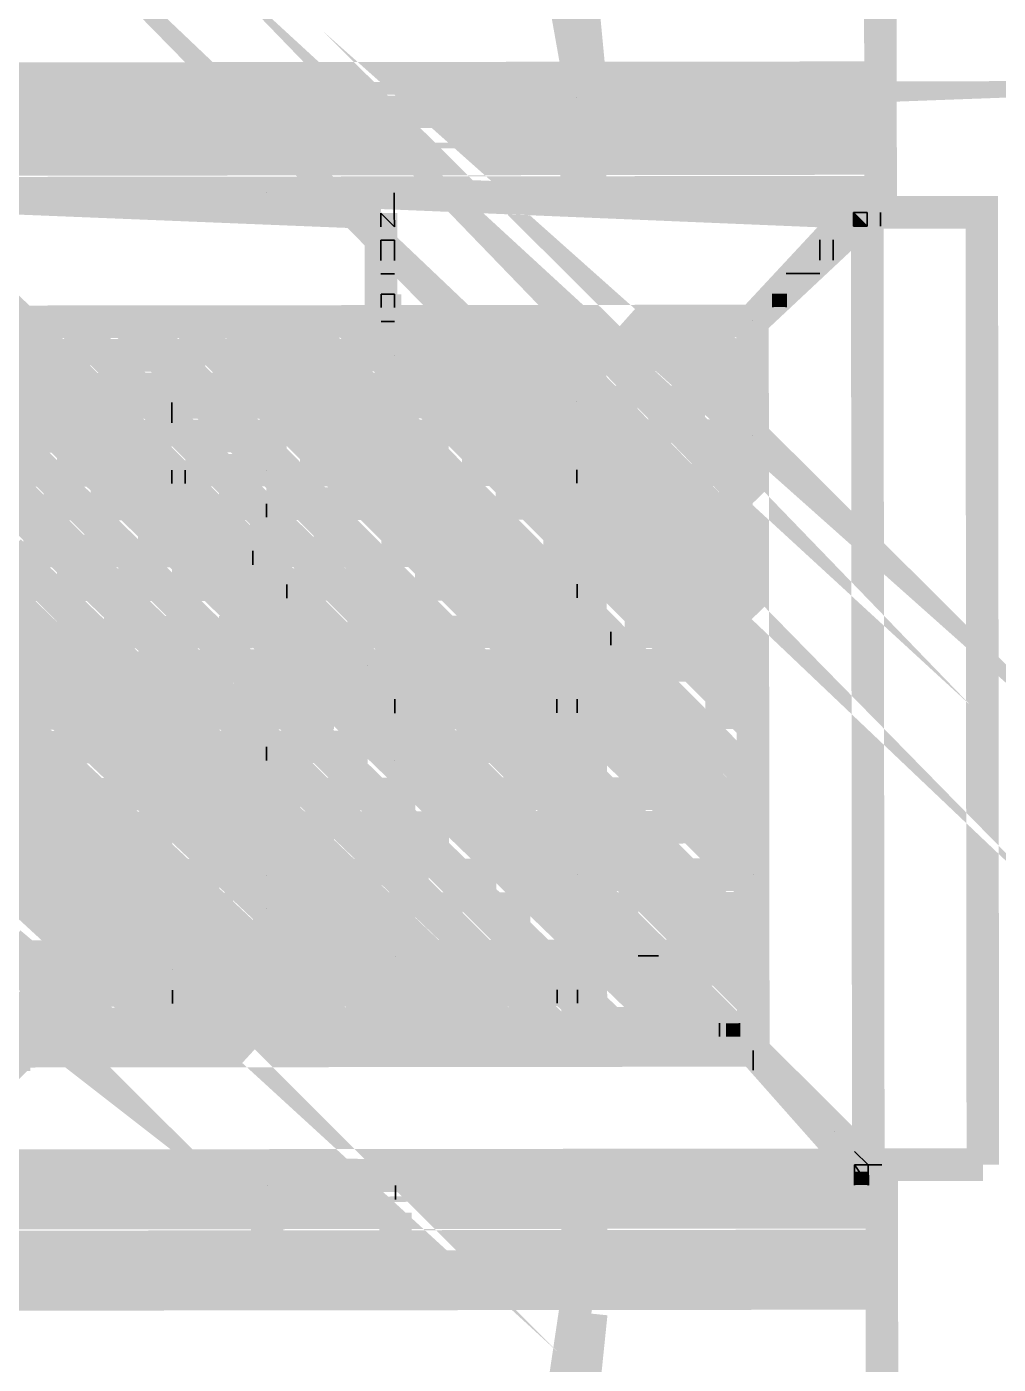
# Model space of a CAD drawing. Header units: feet. Extents: x -99009 to 3252343, y -11094690 to 9035152.
# Drawn here: x 2489959.6 to 2490157.5, y -1976531.2 to -1976258.7 of the extents above; entities that cross this region are included whole.
import ezdxf

# ---------------------------------------------------------------- set-up
doc = ezdxf.new("R2010")
doc.units = ezdxf.units.FT
doc.layers.add('1', color=1, linetype='Continuous')

# ---------------------------------------------------------------- blocks, each defined once
blk = doc.blocks.new('GRINDING MASTER')
at = {"linetype": 'ByBlock', "lineweight": -2, "transparency": 33554684}
for points in [[(1542114.32, -40056.24), (1542114.32, -40053.43), (1542117.12, -40056.24), (1542114.32, -40056.24)], [(1542114.32, -40056.24), (1542114.32, -40053.43), (1542117.12, -40056.24), (1542114.32, -40056.24)], [(1542117.12, -40056.24), (1542117.12, -40053.43), (1542121.26, -40053.43), (1542121.26, -40056.24), (1542117.12, -40056.24)], [(1542018.06, -40063.11), (1542018.06, -40060.38), (1542022.2, -40060.38), (1542022.2, -40063.11), (1542018.06, -40063.11)], [(1542107.45, -40063.11), (1542107.45, -40060.38), (1542111.59, -40060.38), (1542111.59, -40063.11), (1542107.45, -40063.11)], [(1542107.45, -40063.11), (1542107.45, -40060.38), (1542111.59, -40060.38), (1542111.59, -40063.11), (1542107.45, -40063.11)], [(1542018.06, -40072.7), (1542018.06, -40069.97), (1542022.2, -40069.97), (1542022.2, -40072.7), (1542018.06, -40072.7)], [(1542097.86, -40072.7), (1542097.86, -40069.97), (1542100.59, -40069.97), (1542100.59, -40072.7), (1542097.86, -40072.7)], [(1541975.4, -40109.91), (1541975.4, -40105.77), (1541979.53, -40105.77), (1541979.53, -40109.91), (1541975.4, -40109.91)], [(1542088.19, -40221.29), (1542088.19, -40218.56), (1542090.92, -40218.56), (1542090.92, -40221.29), (1542088.19, -40221.29)], [(1541942.33, -40228.15), (1541942.33, -40225.42), (1541946.46, -40225.42), (1541946.46, -40228.15), (1541942.33, -40228.15)], [(1541942.33, -40228.15), (1541942.33, -40225.42), (1541946.46, -40225.42), (1541946.46, -40228.15), (1541942.33, -40228.15)], [(1542114.32, -40248.82), (1542114.32, -40244.69), (1542117.12, -40248.82), (1542114.32, -40248.82)], [(1542117.12, -40248.82), (1542114.32, -40244.69), (1542117.12, -40244.69), (1542117.12, -40248.82)], [(1542114.32, -40251.55), (1542114.32, -40248.82), (1542117.12, -40248.82), (1542117.12, -40251.55), (1542114.32, -40251.55)]]:
    blk.add_hatch(color=256, dxfattribs=at).paths.add_polyline_path(points)
at = {"linetype": 'ByBlock', "lineweight": -2, "transparency": 33554684, "const_width": 6.63}
for points in [[(1542093.72, -40131.9), (1542034.52, -40075.51), (1542093.72, -40136.04)], [(1542119.85, -40053.43), (1542119.85, -39950.24)], [(1542060.65, -40025.98), (1542057.92, -39997.04)], [(1542093.72, -40108.5), (1542057.92, -40075.51), (1542093.72, -40112.64)], [(1542053.79, -39999.77), (1542057.92, -40023.17)], [(1542067.59, -40075.51), (1542093.72, -40098.83), (1542070.32, -40075.51)], [(1542057.92, -40025.98), (1541916.2, -40025.98)], [(1542057.92, -40025.98), (1542057.92, -40049.3)], [(1542060.65, -40049.3), (1542060.65, -40025.98)], [(1542119.85, -40025.98), (1542060.65, -40025.98)], [(1541916.2, -40030.03), (1541975.4, -40030.03), (1542053.79, -40030.03), (1541975.4, -40032.84), (1541916.2, -40032.84)], [(1542057.92, -40032.84), (1541916.2, -40032.84)], [(1542119.85, -40032.84), (1542060.65, -40032.84)], [(1542057.92, -40036.98), (1541916.2, -40036.98)], [(1541994.66, -40036.98), (1541994.66, -40042.44)], [(1542020.79, -40042.44), (1542020.79, -40036.98)], [(1542119.85, -40036.98), (1542060.65, -40036.98)], [(1542057.92, -40042.44), (1541916.2, -40042.44)], [(1542119.85, -40042.44), (1542060.65, -40042.44)], [(1542057.92, -40049.3), (1541916.2, -40049.3)], [(1541919, -40049.3), (1542018.06, -40053.43), (1541919, -40049.3)], [(1542117.12, -40247.42), (1542117.12, -40053.43), (1542018.06, -40049.3), (1542114.32, -40053.43)], [(1542119.85, -40049.3), (1542060.65, -40049.3)], [(1541919, -40053.43), (1541919, -40247.42), (1542114.32, -40251.55)], [(1541921.73, -40053.43), (1541945.13, -40075.51), (1542018.06, -40075.51), (1542018.06, -40053.43), (1542018.06, -40075.51)], [(1542114.32, -40053.43), (1542093.72, -40075.51), (1542018.06, -40075.51)], [(1542117.12, -40053.43), (1542140.45, -40053.43), (1542140.45, -40247.42)], [(1542114.32, -40244.69), (1542093.72, -40224.1), (1542093.72, -40075.51), (1542114.32, -40056.24)], [(1541991.86, -40224.1), (1541942.33, -40178.62), (1541987.8, -40224.1)], [(1541942.33, -40075.51), (1542093.72, -40224.1)], [(1542093.72, -40224.1), (1541945.13, -40075.51), (1542093.72, -40224.1)], [(1542093.72, -40211.7), (1541954.73, -40075.51), (1542093.72, -40214.43)], [(1541965.73, -40075.51), (1542093.72, -40204.83)], [(1542093.72, -40202.02), (1541968.53, -40075.51)], [(1542093.72, -40188.3), (1541978.13, -40075.51), (1542093.72, -40191.03)], [(1542093.72, -40181.43), (1541987.8, -40075.51)], [(1542093.72, -40178.62), (1541991.86, -40075.51)], [(1541998.8, -40075.51), (1542093.72, -40169.03), (1542001.53, -40075.51)], [(1542011.12, -40075.51), (1542093.72, -40158.03)], [(1542093.72, -40155.3), (1542015.26, -40075.51)], [(1542020.79, -40075.51), (1542093.72, -40145.63)], [(1542093.72, -40141.5), (1542024.93, -40075.51)], [(1542044.19, -40075.51), (1542093.72, -40125.04)], [(1542093.72, -40122.23), (1542048.33, -40075.51)], [(1542057.92, -40075.51), (1542057.92, -40086.51)], [(1542077.19, -40075.51), (1542093.72, -40089.24)], [(1542093.72, -40086.51), (1542081.32, -40075.51)], [(1542090.92, -40224.1), (1541942.33, -40079.56)], [(1541958.86, -40082.37), (1541952, -40082.37)], [(1541971.26, -40082.37), (1541961.59, -40082.37)], [(1541982.26, -40082.37), (1541975.4, -40082.37)], [(1542004.26, -40082.37), (1541994.66, -40082.37), (1541984.99, -40082.37)], [(1541994.66, -40082.37), (1541994.66, -40089.24)], [(1542018.06, -40082.37), (1542008.39, -40082.37)], [(1542027.66, -40082.37), (1542020.79, -40082.37)], [(1542037.33, -40082.37), (1542031.79, -40082.37)], [(1542051.06, -40082.37), (1542041.39, -40082.37)], [(1542060.65, -40102.96), (1542060.65, -40091.97), (1542060.65, -40082.37)], [(1542074.46, -40082.37), (1542064.79, -40082.37)], [(1542084.05, -40082.37), (1542077.19, -40082.37)], [(1542093.72, -40082.37), (1542086.86, -40082.37)], [(1541942.33, -40089.24), (1542081.32, -40224.1), (1541942.33, -40086.51)], [(1541952, -40089.24), (1541945.13, -40089.24)], [(1541965.73, -40089.24), (1541958.86, -40089.24)], [(1541975.4, -40089.24), (1541968.53, -40089.24)], [(1541987.8, -40089.24), (1541982.26, -40089.24)], [(1542001.53, -40089.24), (1541991.86, -40089.24)], [(1542011.12, -40089.24), (1542004.26, -40089.24)], [(1542034.52, -40089.24), (1542024.93, -40089.24), (1542015.26, -40089.24)], [(1542037.33, -40089.24), (1542048.33, -40089.24), (1542053.79, -40089.24)], [(1542057.92, -40089.24), (1542057.92, -40098.83), (1542057.92, -40108.5)], [(1541949.27, -40091.97), (1541954.73, -40091.97)], [(1541958.86, -40091.97), (1541971.26, -40091.97)], [(1541975.4, -40091.97), (1541984.99, -40091.97), (1541994.66, -40091.97)], [(1541998.8, -40091.97), (1542004.26, -40091.97)], [(1542008.39, -40091.97), (1542018.06, -40091.97)], [(1542020.79, -40091.97), (1542027.66, -40091.97)], [(1542031.79, -40091.97), (1542041.39, -40091.97), (1542051.06, -40091.97)], [(1542070.32, -40091.97), (1542064.79, -40091.97)], [(1542084.05, -40091.97), (1542074.46, -40091.97)], [(1542093.72, -40091.97), (1542086.86, -40091.97)], [(1542070.32, -40224.1), (1541942.33, -40098.83), (1542067.59, -40224.1)], [(1541952, -40098.83), (1541942.33, -40098.83)], [(1541965.73, -40098.83), (1541954.73, -40098.83)], [(1541975.4, -40098.83), (1541968.53, -40098.83)], [(1541998.8, -40098.83), (1541987.8, -40098.83), (1541978.13, -40098.83)], [(1542011.12, -40098.83), (1542001.53, -40098.83)], [(1542020.79, -40098.83), (1542015.26, -40098.83)], [(1542020.79, -40105.77), (1542020.79, -40098.83)], [(1542031.79, -40098.83), (1542024.93, -40098.83)], [(1542044.19, -40098.83), (1542034.52, -40098.83)], [(1542057.92, -40098.83), (1542048.33, -40098.83)], [(1542067.59, -40098.83), (1542060.65, -40098.83)], [(1542077.19, -40098.83), (1542070.32, -40098.83)], [(1542090.92, -40098.83), (1542081.32, -40098.83)], [(1541949.27, -40105.77), (1541942.33, -40105.77)], [(1541958.86, -40105.77), (1541952, -40105.77)], [(1541971.26, -40105.77), (1541961.59, -40105.77)], [(1541998.8, -40105.77), (1541987.8, -40105.77), (1541978.13, -40105.77)], [(1542008.39, -40105.77), (1542001.53, -40105.77)], [(1542020.79, -40105.77), (1542011.12, -40105.77)], [(1542031.79, -40105.77), (1542024.93, -40105.77)], [(1542053.79, -40105.77), (1542044.19, -40105.77), (1542034.52, -40105.77)], [(1542060.65, -40112.64), (1542060.65, -40105.77)], [(1542077.19, -40105.77), (1542067.59, -40105.77)], [(1542086.86, -40105.77), (1542081.32, -40105.77)], [(1541942.33, -40112.64), (1542057.92, -40224.1), (1541942.33, -40108.5)], [(1541954.73, -40112.64), (1541949.27, -40112.64)], [(1541965.73, -40112.64), (1541958.86, -40112.64)], [(1541982.26, -40112.64), (1541968.53, -40112.64)], [(1541991.86, -40112.64), (1541984.99, -40112.64)], [(1542015.26, -40112.64), (1542004.26, -40112.64), (1541994.66, -40112.64)], [(1542024.93, -40112.64), (1542018.06, -40112.64)], [(1542037.33, -40112.64), (1542027.66, -40112.64)], [(1542048.33, -40112.64), (1542041.39, -40112.64)], [(1542057.92, -40112.64), (1542051.06, -40112.64)], [(1542057.92, -40112.64), (1542057.92, -40119.5)], [(1542070.32, -40112.64), (1542060.65, -40112.64)], [(1542084.05, -40112.64), (1542074.46, -40112.64)], [(1542093.72, -40112.64), (1542086.86, -40112.64)], [(1541994.66, -40115.37), (1541994.66, -40122.23)], [(1542060.65, -40125.04), (1542060.65, -40115.37)], [(1542044.19, -40224.1), (1541942.33, -40122.23), (1542048.33, -40224.1)], [(1541965.73, -40122.23), (1541954.73, -40122.23), (1541945.13, -40122.23)], [(1541987.8, -40122.23), (1541978.13, -40122.23), (1541968.53, -40122.23)], [(1542001.53, -40122.23), (1541991.86, -40122.23)], [(1542015.26, -40122.23), (1542004.26, -40122.23)], [(1542024.93, -40122.23), (1542018.06, -40122.23)], [(1542034.52, -40122.23), (1542027.66, -40122.23)], [(1542048.33, -40122.23), (1542037.33, -40122.23)], [(1542057.92, -40122.23), (1542051.06, -40122.23)], [(1542057.92, -40122.23), (1542057.92, -40131.9)], [(1542070.32, -40122.23), (1542060.65, -40122.23)], [(1542081.32, -40122.23), (1542074.46, -40122.23)], [(1542093.72, -40122.23), (1542084.05, -40122.23)], [(1541949.27, -40129.09), (1541942.33, -40129.09)], [(1541958.86, -40129.09), (1541952, -40129.09)], [(1541971.26, -40129.09), (1541961.59, -40129.09)], [(1541982.26, -40129.09), (1541975.4, -40129.09)], [(1541994.66, -40129.09), (1541984.99, -40129.09)], [(1542008.39, -40129.09), (1541998.8, -40129.09)], [(1542020.79, -40129.09), (1542011.12, -40129.09)], [(1542031.79, -40129.09), (1542024.93, -40129.09)], [(1542041.39, -40129.09), (1542034.52, -40129.09)], [(1542053.79, -40129.09), (1542044.19, -40129.09)], [(1542060.65, -40136.04), (1542060.65, -40129.09)], [(1542077.19, -40129.09), (1542067.59, -40129.09)], [(1542086.86, -40129.09), (1542081.32, -40129.09)], [(1542037.33, -40224.1), (1541942.33, -40131.9)], [(1541994.66, -40131.9), (1541994.66, -40138.77)], [(1542020.79, -40138.77), (1542020.79, -40131.9)], [(1541942.33, -40136.04), (1542034.52, -40224.1)], [(1542057.92, -40136.04), (1542057.92, -40141.5)], [(1541949.27, -40138.77), (1541942.33, -40138.77)], [(1541958.86, -40138.77), (1541952, -40138.77)], [(1541968.53, -40138.77), (1541961.59, -40138.77)], [(1541982.26, -40138.77), (1541971.26, -40138.77)], [(1541991.86, -40138.77), (1541984.99, -40138.77)], [(1542008.39, -40138.77), (1541994.66, -40138.77)], [(1542018.06, -40138.77), (1542011.12, -40138.77)], [(1542027.66, -40138.77), (1542020.79, -40138.77)], [(1542041.39, -40138.77), (1542031.79, -40138.77)], [(1542057.92, -40138.77), (1542044.19, -40138.77)], [(1542060.65, -40158.03), (1542060.65, -40148.36), (1542060.65, -40138.77)], [(1542074.46, -40138.77), (1542067.59, -40138.77)], [(1542086.86, -40138.77), (1542077.19, -40138.77)], [(1541942.33, -40145.63), (1542024.93, -40224.1), (1541942.33, -40141.5)], [(1541965.73, -40145.63), (1541954.73, -40145.63), (1541945.13, -40145.63)], [(1541975.4, -40145.63), (1541968.53, -40145.63)], [(1541998.8, -40145.63), (1541987.8, -40145.63), (1541978.13, -40145.63)], [(1542011.12, -40145.63), (1542001.53, -40145.63)], [(1542024.93, -40145.63), (1542015.26, -40145.63)], [(1542034.52, -40145.63), (1542027.66, -40145.63)], [(1542048.33, -40145.63), (1542037.33, -40145.63)], [(1542057.92, -40145.63), (1542051.06, -40145.63)], [(1542057.92, -40145.63), (1542057.92, -40155.3), (1542057.92, -40164.9)], [(1542081.32, -40145.63), (1542070.32, -40145.63), (1542060.65, -40145.63)], [(1542093.72, -40145.63), (1542084.05, -40145.63)], [(1541954.73, -40148.36), (1541949.27, -40148.36)], [(1541975.4, -40148.36), (1541968.53, -40148.36), (1541958.86, -40148.36)], [(1541987.8, -40148.36), (1541982.26, -40148.36)], [(1542001.53, -40148.36), (1541991.86, -40148.36)], [(1542011.12, -40148.36), (1542004.26, -40148.36)], [(1542024.93, -40148.36), (1542018.06, -40148.36)], [(1542037.33, -40148.36), (1542027.66, -40148.36)], [(1542051.06, -40148.36), (1542041.39, -40148.36)], [(1541942.33, -40152.49), (1541949.27, -40152.49)], [(1541952, -40152.49), (1541961.59, -40152.49), (1541971.26, -40152.49)], [(1541975.4, -40152.49), (1541984.99, -40152.49)], [(1541987.8, -40152.49), (1541994.66, -40152.49)], [(1541998.8, -40152.49), (1542004.26, -40152.49)], [(1542008.39, -40152.49), (1542018.06, -40152.49)], [(1542024.93, -40152.49), (1542031.79, -40152.49)], [(1542034.52, -40152.49), (1542044.19, -40152.49)], [(1542048.33, -40152.49), (1542053.79, -40152.49)], [(1542015.26, -40224.1), (1541942.33, -40155.3)], [(1541952, -40155.3), (1541945.13, -40155.3)], [(1541961.59, -40155.3), (1541954.73, -40155.3)], [(1541975.4, -40155.3), (1541965.73, -40155.3)], [(1541998.8, -40155.3), (1541987.8, -40155.3), (1541978.13, -40155.3)], [(1542008.39, -40155.3), (1542001.53, -40155.3)], [(1542034.52, -40155.3), (1542024.93, -40155.3), (1542011.12, -40155.3)], [(1542044.19, -40155.3), (1542037.33, -40155.3)], [(1542057.92, -40155.3), (1542048.33, -40155.3)], [(1542067.59, -40155.3), (1542060.65, -40155.3)], [(1542081.32, -40155.3), (1542070.32, -40155.3)], [(1542090.92, -40155.3), (1542084.05, -40155.3)], [(1541942.33, -40158.03), (1542011.12, -40224.1)], [(1541958.86, -40162.17), (1541949.27, -40162.17), (1541942.33, -40162.17)], [(1541968.53, -40162.17), (1541961.59, -40162.17)], [(1541982.26, -40162.17), (1541971.26, -40162.17)], [(1541991.86, -40162.17), (1541984.99, -40162.17)], [(1542015.26, -40162.17), (1542004.26, -40162.17), (1541994.66, -40162.17)], [(1542024.93, -40162.17), (1542018.06, -40162.17)], [(1542041.39, -40162.17), (1542031.79, -40162.17)], [(1542051.06, -40162.17), (1542044.19, -40162.17)], [(1542060.65, -40169.03), (1542060.65, -40162.17)], [(1542074.46, -40162.17), (1542064.79, -40162.17)], [(1542086.86, -40162.17), (1542077.19, -40162.17)], [(1542001.53, -40224.1), (1541942.33, -40164.9)], [(1541994.66, -40164.9), (1541994.66, -40171.76)], [(1541942.33, -40169.03), (1541998.8, -40224.1)], [(1542057.92, -40169.03), (1542057.92, -40174.57)], [(1541954.73, -40171.76), (1541949.27, -40171.76)], [(1541968.53, -40171.76), (1541958.86, -40171.76)], [(1541978.13, -40171.76), (1541971.26, -40171.76)], [(1542001.53, -40171.76), (1541991.86, -40171.76), (1541982.26, -40171.76)], [(1542015.26, -40171.76), (1542004.26, -40171.76)], [(1542024.93, -40171.76), (1542018.06, -40171.76)], [(1542034.52, -40171.76), (1542027.66, -40171.76)], [(1542051.06, -40171.76), (1542041.39, -40171.76)], [(1542060.65, -40181.43), (1542060.65, -40171.76)], [(1542074.46, -40171.76), (1542064.79, -40171.76)], [(1542084.05, -40171.76), (1542077.19, -40171.76)], [(1542093.72, -40171.76), (1542086.86, -40171.76)], [(1541952, -40178.62), (1541942.33, -40178.62)], [(1541961.59, -40178.62), (1541954.73, -40178.62)], [(1541975.4, -40178.62), (1541965.73, -40178.62)], [(1541984.99, -40178.62), (1541978.13, -40178.62)], [(1541994.66, -40178.62), (1541987.8, -40178.62)], [(1541994.66, -40178.62), (1541994.66, -40185.57)], [(1542008.39, -40178.62), (1541998.8, -40178.62)], [(1542020.79, -40178.62), (1542011.12, -40178.62)], [(1542020.79, -40188.3), (1542020.79, -40178.62)], [(1542031.79, -40178.62), (1542024.93, -40178.62)], [(1542041.39, -40178.62), (1542034.52, -40178.62)], [(1542057.92, -40178.62), (1542048.33, -40178.62)], [(1542057.92, -40178.62), (1542057.92, -40188.3)], [(1542067.59, -40178.62), (1542060.65, -40178.62)], [(1542090.92, -40178.62), (1542081.32, -40178.62), (1542070.32, -40178.62)], [(1542060.65, -40191.03), (1542060.65, -40185.57)], [(1541982.26, -40224.1), (1541942.33, -40188.3)], [(1541952, -40188.3), (1541942.33, -40188.3)], [(1541961.59, -40188.3), (1541954.73, -40188.3)], [(1541971.26, -40188.3), (1541965.73, -40188.3)], [(1541984.99, -40188.3), (1541975.4, -40188.3)], [(1541994.66, -40188.3), (1541987.8, -40188.3)], [(1542008.39, -40188.3), (1541998.8, -40188.3)], [(1542018.06, -40188.3), (1542011.12, -40188.3)], [(1542027.66, -40188.3), (1542020.79, -40188.3)], [(1542041.39, -40188.3), (1542031.79, -40188.3)], [(1542057.92, -40188.3), (1542044.19, -40188.3)], [(1542077.19, -40188.3), (1542067.59, -40188.3), (1542060.65, -40188.3)], [(1542090.92, -40188.3), (1542081.32, -40188.3)], [(1541942.33, -40214.43), (1541954.73, -40224.1), (1541942.33, -40211.7)], [(1541942.33, -40191.03), (1541978.13, -40224.1)], [(1541954.73, -40195.16), (1541949.27, -40195.16)], [(1541968.53, -40195.16), (1541958.86, -40195.16)], [(1541978.13, -40195.16), (1541971.26, -40195.16)], [(1541987.8, -40195.16), (1541982.26, -40195.16)], [(1542001.53, -40195.16), (1541991.86, -40195.16)], [(1542024.93, -40195.16), (1542015.26, -40195.16), (1542004.26, -40195.16)], [(1542034.52, -40195.16), (1542027.66, -40195.16)], [(1542048.33, -40195.16), (1542037.33, -40195.16)], [(1542057.92, -40195.16), (1542051.06, -40195.16)], [(1542057.92, -40195.16), (1542057.92, -40202.02)], [(1542070.32, -40195.16), (1542064.79, -40195.16)], [(1542084.05, -40195.16), (1542074.46, -40195.16)], [(1542093.72, -40195.16), (1542086.86, -40195.16)], [(1541994.66, -40197.89), (1541994.66, -40204.83)], [(1542060.65, -40204.83), (1542060.65, -40197.89)], [(1541968.53, -40224.1), (1541942.33, -40202.02)], [(1541942.33, -40204.83), (1541965.73, -40224.1)], [(1541954.73, -40204.83), (1541945.13, -40204.83)], [(1541965.73, -40204.83), (1541958.86, -40204.83)], [(1541978.13, -40204.83), (1541968.53, -40204.83)], [(1541987.8, -40204.83), (1541982.26, -40204.83)], [(1542011.12, -40204.83), (1542001.53, -40204.83), (1541991.86, -40204.83)], [(1542034.52, -40204.83), (1542024.93, -40204.83), (1542015.26, -40204.83)], [(1542044.19, -40204.83), (1542037.33, -40204.83)], [(1542057.92, -40204.83), (1542048.33, -40204.83)], [(1542057.92, -40204.83), (1542057.92, -40211.7)], [(1542067.59, -40204.83), (1542060.65, -40204.83)], [(1542084.05, -40204.83), (1542074.46, -40204.83)], [(1542093.72, -40204.83), (1542086.86, -40204.83)], [(1541949.27, -40207.56), (1541942.33, -40207.56)], [(1541958.86, -40207.56), (1541952, -40207.56)], [(1541971.26, -40207.56), (1541961.59, -40207.56)], [(1541982.26, -40207.56), (1541975.4, -40207.56)], [(1541991.86, -40207.56), (1541984.99, -40207.56)], [(1542004.26, -40207.56), (1541994.66, -40207.56)], [(1542027.66, -40207.56), (1542018.06, -40207.56), (1542008.39, -40207.56)], [(1542037.33, -40207.56), (1542031.79, -40207.56)], [(1542051.06, -40207.56), (1542041.39, -40207.56)], [(1542060.65, -40218.56), (1542060.65, -40207.56)], [(1542077.19, -40207.56), (1542064.79, -40207.56)], [(1542093.72, -40207.56), (1542081.32, -40207.56)], [(1541945.13, -40211.7), (1541954.73, -40211.7), (1541965.73, -40211.7)], [(1541968.53, -40211.7), (1541975.4, -40211.7)], [(1541978.13, -40211.7), (1541987.8, -40211.7), (1541998.8, -40211.7)], [(1541994.66, -40211.7), (1541994.66, -40218.56)], [(1542001.53, -40211.7), (1542011.12, -40211.7), (1542020.79, -40211.7)], [(1542020.79, -40218.56), (1542020.79, -40211.7)], [(1542024.93, -40211.7), (1542031.79, -40211.7)], [(1542034.52, -40211.7), (1542044.19, -40211.7)], [(1542048.33, -40211.7), (1542053.79, -40211.7)], [(1542057.92, -40214.43), (1542057.92, -40224.1)], [(1541949.27, -40218.56), (1541942.33, -40218.56)], [(1541958.86, -40218.56), (1541952, -40218.56)], [(1541971.26, -40218.56), (1541961.59, -40218.56)], [(1541982.26, -40218.56), (1541975.4, -40218.56)], [(1541991.86, -40218.56), (1541984.99, -40218.56)], [(1542004.26, -40218.56), (1541994.66, -40218.56)], [(1542018.06, -40218.56), (1542008.39, -40218.56)], [(1542027.66, -40218.56), (1542020.79, -40218.56)], [(1542037.33, -40218.56), (1542031.79, -40218.56)], [(1542051.06, -40218.56), (1542041.39, -40218.56)], [(1542074.46, -40218.56), (1542064.79, -40218.56)], [(1542084.05, -40218.56), (1542077.19, -40218.56)], [(1541921.73, -40247.42), (1541945.13, -40224.1), (1542093.72, -40224.1), (1542114.32, -40247.42)], [(1542114.32, -40247.42), (1541919, -40247.42)], [(1542117.12, -40247.42), (1542140.45, -40247.42)], [(1542119.85, -40350.61), (1542119.85, -40247.42)], [(1542057.92, -40251.55), (1541916.2, -40251.55)], [(1542057.92, -40251.55), (1542057.92, -40273.63)], [(1542060.65, -40273.63), (1542060.65, -40251.55)], [(1542119.85, -40251.55), (1542060.65, -40251.55)], [(1542057.92, -40257.09), (1541916.2, -40257.09)], [(1541994.66, -40257.09), (1541994.66, -40263.96)], [(1542020.79, -40263.96), (1542020.79, -40257.09)], [(1542119.85, -40257.09), (1542060.65, -40257.09)], [(1542057.92, -40263.96), (1541916.2, -40263.96)], [(1542119.85, -40263.96), (1542060.65, -40263.96)], [(1541916.2, -40268.09), (1541975.4, -40268.09), (1542053.79, -40268.09), (1542057.92, -40273.63), (1541975.4, -40273.63), (1541916.2, -40273.63)], [(1542057.92, -40268.09), (1541916.2, -40268.09)], [(1542119.85, -40268.09), (1542060.65, -40268.09)], [(1542057.92, -40273.63), (1541916.2, -40273.63)], [(1542057.92, -40273.63), (1542053.79, -40301.08)], [(1542119.85, -40273.63), (1542060.65, -40273.63)], [(1542057.92, -40303.89), (1542060.65, -40277.68)]]:
    blk.add_lwpolyline(points, dxfattribs=at)
at = {"linetype": 'ByBlock', "lineweight": -2, "transparency": 33554684}
for points in [[(1542057.92, -40030.03), (1542057.92, -40030.03)], [(1542057.92, -40030.03), (1542057.92, -40030.03)], [(1542057.92, -40030.03), (1542057.92, -40030.03)], [(1542057.92, -40030.03), (1542057.92, -40030.03)], [(1541994.66, -40049.3), (1541994.66, -40049.3)], [(1541994.66, -40049.3), (1541994.66, -40049.3)], [(1541994.66, -40049.3), (1541994.66, -40049.3)], [(1541994.66, -40049.3), (1541994.66, -40049.3)], [(1542020.79, -40049.3), (1542020.79, -40053.43)], [(1542020.79, -40053.43), (1542020.79, -40049.3)], [(1542020.79, -40053.43), (1542020.79, -40049.3)], [(1542020.79, -40049.3), (1542020.79, -40053.43)], [(1542020.79, -40056.24), (1542018.06, -40053.43)], [(1542018.06, -40053.43), (1542020.79, -40056.24)], [(1542018.06, -40053.43), (1542018.06, -40056.24)], [(1542018.06, -40056.24), (1542018.06, -40053.43)], [(1542020.79, -40056.24), (1542018.06, -40053.43)], [(1542018.06, -40053.43), (1542020.79, -40056.24)], [(1542020.79, -40053.43), (1542020.79, -40056.24)], [(1542020.79, -40056.24), (1542020.79, -40053.43)], [(1542117.12, -40056.24), (1542114.32, -40053.43)], [(1542114.32, -40053.43), (1542117.12, -40056.24)], [(1542114.32, -40053.43), (1542117.12, -40056.24)], [(1542117.12, -40056.24), (1542114.32, -40053.43)], [(1542117.12, -40053.43), (1542114.32, -40053.43)], [(1542114.32, -40053.43), (1542117.12, -40053.43)], [(1542114.32, -40053.43), (1542117.12, -40056.24)], [(1542117.12, -40056.24), (1542114.32, -40053.43)], [(1542114.32, -40056.24), (1542114.32, -40053.43)], [(1542114.32, -40053.43), (1542114.32, -40056.24)], [(1542117.12, -40053.43), (1542117.12, -40056.24)], [(1542117.12, -40056.24), (1542117.12, -40053.43)], [(1542117.12, -40053.43), (1542117.12, -40056.24)], [(1542117.12, -40056.24), (1542117.12, -40053.43)], [(1542117.12, -40056.24), (1542117.12, -40053.43)], [(1542117.12, -40053.43), (1542117.12, -40056.24)], [(1542117.12, -40053.43), (1542117.12, -40056.24)], [(1542117.12, -40056.24), (1542117.12, -40053.43)], [(1542117.12, -40056.24), (1542117.12, -40053.43)], [(1542117.12, -40053.43), (1542117.12, -40056.24)], [(1542117.12, -40053.43), (1542117.12, -40056.24)], [(1542117.12, -40056.24), (1542117.12, -40053.43)], [(1542117.12, -40056.24), (1542117.12, -40053.43)], [(1542117.12, -40053.43), (1542117.12, -40056.24)], [(1542117.12, -40056.24), (1542117.12, -40053.43)], [(1542117.12, -40053.43), (1542117.12, -40056.24)], [(1542117.12, -40056.24), (1542117.12, -40053.43)], [(1542117.12, -40053.43), (1542117.12, -40056.24)], [(1542119.85, -40053.43), (1542119.85, -40056.24)], [(1542119.85, -40056.24), (1542119.85, -40053.43)], [(1542114.32, -40056.24), (1542117.12, -40056.24)], [(1542117.12, -40056.24), (1542114.32, -40056.24)], [(1542117.12, -40056.24), (1542114.32, -40056.24)], [(1542114.32, -40056.24), (1542117.12, -40056.24)], [(1542117.12, -40056.24), (1542114.32, -40056.24)], [(1542114.32, -40056.24), (1542117.12, -40056.24)], [(1542117.12, -40056.24), (1542117.12, -40056.24)], [(1542117.12, -40056.24), (1542117.12, -40056.24)], [(1542117.12, -40056.24), (1542117.12, -40056.24)], [(1542117.12, -40056.24), (1542117.12, -40056.24)], [(1542018.06, -40058.97), (1542020.79, -40058.97)], [(1542020.79, -40058.97), (1542018.06, -40058.97)], [(1542020.79, -40058.97), (1542018.06, -40058.97)], [(1542018.06, -40058.97), (1542020.79, -40058.97)], [(1542018.06, -40058.97), (1542018.06, -40063.11)], [(1542018.06, -40063.11), (1542018.06, -40058.97)], [(1542020.79, -40058.97), (1542020.79, -40063.11)], [(1542020.79, -40063.11), (1542020.79, -40058.97)], [(1542107.45, -40058.97), (1542107.45, -40063.11)], [(1542107.45, -40063.11), (1542107.45, -40058.97)], [(1542107.45, -40058.97), (1542107.45, -40063.11)], [(1542107.45, -40063.11), (1542107.45, -40058.97)], [(1542110.18, -40058.97), (1542110.18, -40058.97)], [(1542110.18, -40058.97), (1542110.18, -40058.97)], [(1542110.18, -40058.97), (1542110.18, -40058.97)], [(1542110.18, -40058.97), (1542110.18, -40058.97)], [(1542110.18, -40058.97), (1542110.18, -40063.11)], [(1542110.18, -40063.11), (1542110.18, -40058.97)], [(1542110.18, -40058.97), (1542110.18, -40063.11)], [(1542110.18, -40063.11), (1542110.18, -40058.97)], [(1542018.06, -40065.84), (1542020.79, -40065.84)], [(1542020.79, -40065.84), (1542018.06, -40065.84)], [(1542020.79, -40065.84), (1542018.06, -40065.84)], [(1542018.06, -40065.84), (1542020.79, -40065.84)], [(1542100.59, -40065.84), (1542103.32, -40065.84)], [(1542103.32, -40065.84), (1542100.59, -40065.84)], [(1542103.32, -40065.84), (1542100.59, -40065.84)], [(1542100.59, -40065.84), (1542103.32, -40065.84)], [(1542103.32, -40065.84), (1542107.45, -40065.84)], [(1542107.45, -40065.84), (1542103.32, -40065.84)], [(1542107.45, -40065.84), (1542103.32, -40065.84)], [(1542103.32, -40065.84), (1542107.45, -40065.84)], [(1542103.32, -40065.84), (1542103.32, -40065.84)], [(1542103.32, -40065.84), (1542103.32, -40065.84)], [(1542103.32, -40065.84), (1542103.32, -40065.84)], [(1542103.32, -40065.84), (1542103.32, -40065.84)], [(1542018.06, -40069.97), (1542020.79, -40069.97)], [(1542020.79, -40069.97), (1542018.06, -40069.97)], [(1542020.79, -40069.97), (1542018.06, -40069.97)], [(1542018.06, -40069.97), (1542020.79, -40069.97)], [(1542018.06, -40069.97), (1542018.06, -40072.7)], [(1542018.06, -40072.7), (1542018.06, -40069.97)], [(1542020.79, -40069.97), (1542020.79, -40072.7)], [(1542020.79, -40072.7), (1542020.79, -40069.97)], [(1542097.86, -40069.97), (1542097.86, -40072.7)], [(1542097.86, -40072.7), (1542097.86, -40069.97)], [(1542097.86, -40069.97), (1542097.86, -40072.7)], [(1542097.86, -40072.7), (1542097.86, -40069.97)], [(1542097.86, -40072.7), (1542097.86, -40069.97)], [(1542097.86, -40069.97), (1542097.86, -40072.7)], [(1542100.59, -40069.97), (1542100.59, -40072.7)], [(1542100.59, -40072.7), (1542100.59, -40069.97)], [(1542018.06, -40075.51), (1542020.79, -40075.51)], [(1542020.79, -40075.51), (1542018.06, -40075.51)], [(1542020.79, -40075.51), (1542018.06, -40075.51)], [(1542018.06, -40075.51), (1542020.79, -40075.51)], [(1542093.72, -40075.51), (1542093.72, -40075.51)], [(1542093.72, -40075.51), (1542093.72, -40075.51)], [(1542093.72, -40075.51), (1542093.72, -40075.51)], [(1542093.72, -40075.51), (1542093.72, -40075.51)], [(1542093.72, -40075.51), (1542093.72, -40075.51)], [(1542093.72, -40075.51), (1542093.72, -40075.51)], [(1542093.72, -40075.51), (1542093.72, -40075.51)], [(1542093.72, -40075.51), (1542093.72, -40075.51)], [(1542020.79, -40082.37), (1542020.79, -40082.37)], [(1542020.79, -40082.37), (1542020.79, -40082.37)], [(1542020.79, -40082.37), (1542020.79, -40082.37)], [(1542020.79, -40082.37), (1542020.79, -40082.37)], [(1541975.4, -40091.97), (1541975.4, -40096.1)], [(1541975.4, -40096.1), (1541975.4, -40091.97)], [(1541975.4, -40096.1), (1541975.4, -40091.97)], [(1541975.4, -40091.97), (1541975.4, -40096.1)], [(1542057.92, -40091.97), (1542057.92, -40091.97)], [(1542057.92, -40091.97), (1542057.92, -40091.97)], [(1542057.92, -40091.97), (1542057.92, -40091.97)], [(1542057.92, -40091.97), (1542057.92, -40091.97)], [(1542093.72, -40098.83), (1542093.72, -40098.83)], [(1542093.72, -40098.83), (1542093.72, -40098.83)], [(1542093.72, -40098.83), (1542093.72, -40098.83)], [(1542093.72, -40098.83), (1542093.72, -40098.83)], [(1541975.4, -40105.77), (1541975.4, -40108.5)], [(1541975.4, -40108.5), (1541975.4, -40105.77)], [(1541978.13, -40105.77), (1541978.13, -40108.5)], [(1541978.13, -40108.5), (1541978.13, -40105.77)], [(1541994.66, -40105.77), (1541994.66, -40105.77)], [(1541994.66, -40105.77), (1541994.66, -40105.77)], [(1541994.66, -40105.77), (1541994.66, -40105.77)], [(1541994.66, -40105.77), (1541994.66, -40105.77)], [(1542057.92, -40105.77), (1542057.92, -40108.5)], [(1542057.92, -40108.5), (1542057.92, -40105.77)], [(1542057.92, -40108.5), (1542057.92, -40105.77)], [(1542057.92, -40105.77), (1542057.92, -40108.5)], [(1541994.66, -40112.64), (1541994.66, -40115.37)], [(1541994.66, -40115.37), (1541994.66, -40112.64)], [(1541994.66, -40115.37), (1541994.66, -40112.64)], [(1541994.66, -40112.64), (1541994.66, -40115.37)], [(1541991.86, -40122.23), (1541991.86, -40125.04)], [(1541991.86, -40125.04), (1541991.86, -40122.23)], [(1541991.86, -40125.04), (1541991.86, -40122.23)], [(1541991.86, -40122.23), (1541991.86, -40125.04)], [(1541998.8, -40129.09), (1541998.8, -40131.9)], [(1541998.8, -40131.9), (1541998.8, -40129.09)], [(1541998.8, -40131.9), (1541998.8, -40129.09)], [(1541998.8, -40129.09), (1541998.8, -40131.9)], [(1542057.92, -40129.09), (1542057.92, -40131.9)], [(1542057.92, -40131.9), (1542057.92, -40129.09)], [(1542057.92, -40131.9), (1542057.92, -40129.09)], [(1542057.92, -40129.09), (1542057.92, -40131.9)], [(1542064.79, -40138.77), (1542064.79, -40141.5)], [(1542064.79, -40141.5), (1542064.79, -40138.77)], [(1542064.79, -40141.5), (1542064.79, -40138.77)], [(1542064.79, -40138.77), (1542064.79, -40141.5)], [(1542015.26, -40145.63), (1542015.26, -40145.63)], [(1542015.26, -40145.63), (1542015.26, -40145.63)], [(1542015.26, -40145.63), (1542015.26, -40145.63)], [(1542015.26, -40145.63), (1542015.26, -40145.63)], [(1542020.79, -40152.49), (1542020.79, -40155.3)], [(1542020.79, -40155.3), (1542020.79, -40152.49)], [(1542020.79, -40155.3), (1542020.79, -40152.49)], [(1542020.79, -40152.49), (1542020.79, -40155.3)], [(1542053.79, -40152.49), (1542053.79, -40155.3)], [(1542053.79, -40155.3), (1542053.79, -40152.49)], [(1542053.79, -40155.3), (1542053.79, -40152.49)], [(1542053.79, -40152.49), (1542053.79, -40155.3)], [(1542057.92, -40152.49), (1542057.92, -40152.49)], [(1542057.92, -40152.49), (1542057.92, -40152.49)], [(1542057.92, -40152.49), (1542057.92, -40152.49)], [(1542057.92, -40152.49), (1542057.92, -40152.49)], [(1542057.92, -40152.49), (1542057.92, -40155.3)], [(1542057.92, -40155.3), (1542057.92, -40152.49)], [(1542057.92, -40155.3), (1542057.92, -40152.49)], [(1542057.92, -40152.49), (1542057.92, -40155.3)], [(1542020.79, -40155.3), (1542020.79, -40155.3)], [(1542020.79, -40155.3), (1542020.79, -40155.3)], [(1542020.79, -40155.3), (1542020.79, -40155.3)], [(1542020.79, -40155.3), (1542020.79, -40155.3)], [(1541994.66, -40162.17), (1541994.66, -40164.9)], [(1541994.66, -40164.9), (1541994.66, -40162.17)], [(1541994.66, -40164.9), (1541994.66, -40162.17)], [(1541994.66, -40162.17), (1541994.66, -40164.9)], [(1542020.79, -40164.9), (1542020.79, -40164.9)], [(1542020.79, -40164.9), (1542020.79, -40164.9)], [(1542020.79, -40164.9), (1542020.79, -40164.9)], [(1542020.79, -40164.9), (1542020.79, -40164.9)], [(1541994.66, -40188.3), (1541994.66, -40188.3)], [(1541994.66, -40188.3), (1541994.66, -40188.3)], [(1541994.66, -40188.3), (1541994.66, -40188.3)], [(1541994.66, -40188.3), (1541994.66, -40188.3)], [(1542057.92, -40188.3), (1542057.92, -40188.3)], [(1542057.92, -40188.3), (1542057.92, -40188.3)], [(1542057.92, -40188.3), (1542057.92, -40188.3)], [(1542057.92, -40188.3), (1542057.92, -40188.3)], [(1542093.72, -40188.3), (1542093.72, -40188.3)], [(1542093.72, -40188.3), (1542093.72, -40188.3)], [(1542093.72, -40188.3), (1542093.72, -40188.3)], [(1542093.72, -40188.3), (1542093.72, -40188.3)], [(1541994.66, -40195.16), (1541994.66, -40195.16)], [(1541994.66, -40195.16), (1541994.66, -40195.16)], [(1541994.66, -40195.16), (1541994.66, -40195.16)], [(1541994.66, -40195.16), (1541994.66, -40195.16)], [(1542020.79, -40204.83), (1542020.79, -40204.83)], [(1542020.79, -40204.83), (1542020.79, -40204.83)], [(1542020.79, -40204.83), (1542020.79, -40204.83)], [(1542020.79, -40204.83), (1542020.79, -40204.83)], [(1542070.32, -40204.83), (1542074.46, -40204.83)], [(1542074.46, -40204.83), (1542070.32, -40204.83)], [(1542074.46, -40204.83), (1542070.32, -40204.83)], [(1542070.32, -40204.83), (1542074.46, -40204.83)], [(1541975.4, -40207.56), (1541975.4, -40207.56)], [(1541975.4, -40207.56), (1541975.4, -40207.56)], [(1541975.4, -40207.56), (1541975.4, -40207.56)], [(1541975.4, -40207.56), (1541975.4, -40207.56)], [(1541975.4, -40211.7), (1541975.4, -40214.43)], [(1541975.4, -40214.43), (1541975.4, -40211.7)], [(1541975.4, -40214.43), (1541975.4, -40211.7)], [(1541975.4, -40211.7), (1541975.4, -40214.43)], [(1542053.79, -40211.7), (1542053.79, -40214.43)], [(1542053.79, -40214.43), (1542053.79, -40211.7)], [(1542053.79, -40214.43), (1542053.79, -40211.7)], [(1542053.79, -40211.7), (1542053.79, -40214.43)], [(1542057.92, -40211.7), (1542057.92, -40211.7)], [(1542057.92, -40211.7), (1542057.92, -40211.7)], [(1542057.92, -40211.7), (1542057.92, -40211.7)], [(1542057.92, -40211.7), (1542057.92, -40211.7)], [(1542057.92, -40211.7), (1542057.92, -40214.43)], [(1542057.92, -40214.43), (1542057.92, -40211.7)], [(1542057.92, -40214.43), (1542057.92, -40211.7)], [(1542057.92, -40211.7), (1542057.92, -40214.43)], [(1542086.86, -40218.56), (1542086.86, -40221.29)], [(1542086.86, -40221.29), (1542086.86, -40218.56)], [(1542090.92, -40218.56), (1542090.92, -40221.29)], [(1542090.92, -40221.29), (1542090.92, -40218.56)], [(1542093.72, -40224.1), (1542093.72, -40228.15)], [(1542093.72, -40228.15), (1542093.72, -40224.1)], [(1542093.72, -40228.15), (1542093.72, -40224.1)], [(1542093.72, -40224.1), (1542093.72, -40228.15)], [(1542110.18, -40240.56), (1542110.18, -40240.56)], [(1542110.18, -40240.56), (1542110.18, -40240.56)], [(1542110.18, -40240.56), (1542110.18, -40240.56)], [(1542110.18, -40240.56), (1542110.18, -40240.56)], [(1542114.32, -40244.69), (1542117.12, -40247.42)], [(1542117.12, -40247.42), (1542114.32, -40244.69)], [(1542114.32, -40244.69), (1542117.12, -40247.42)], [(1542117.12, -40247.42), (1542114.32, -40244.69)], [(1542114.32, -40247.42), (1542114.32, -40251.55)], [(1542114.32, -40251.55), (1542114.32, -40247.42)], [(1542117.12, -40251.55), (1542114.32, -40247.42)], [(1542114.32, -40247.42), (1542117.12, -40251.55)], [(1542114.32, -40247.42), (1542114.32, -40251.55)], [(1542114.32, -40251.55), (1542114.32, -40247.42)], [(1542117.12, -40251.55), (1542114.32, -40247.42)], [(1542114.32, -40247.42), (1542117.12, -40251.55)], [(1542114.32, -40247.42), (1542117.12, -40247.42)], [(1542117.12, -40247.42), (1542114.32, -40247.42)], [(1542117.12, -40247.42), (1542114.32, -40247.42)], [(1542114.32, -40247.42), (1542117.12, -40247.42)], [(1542114.32, -40247.42), (1542117.12, -40247.42)], [(1542117.12, -40247.42), (1542114.32, -40247.42)], [(1542114.32, -40247.42), (1542117.12, -40247.42)], [(1542117.12, -40247.42), (1542114.32, -40247.42)], [(1542117.12, -40247.42), (1542114.32, -40247.42)], [(1542114.32, -40247.42), (1542117.12, -40247.42)], [(1542117.12, -40247.42), (1542119.85, -40247.42)], [(1542119.85, -40247.42), (1542117.12, -40247.42)], [(1542119.85, -40247.42), (1542117.12, -40247.42)], [(1542117.12, -40247.42), (1542119.85, -40247.42)], [(1542117.12, -40247.42), (1542117.12, -40251.55)], [(1542117.12, -40251.55), (1542117.12, -40247.42)], [(1542117.12, -40247.42), (1542117.12, -40251.55)], [(1542117.12, -40251.55), (1542117.12, -40247.42)], [(1542117.12, -40247.42), (1542117.12, -40247.42)], [(1542117.12, -40247.42), (1542117.12, -40247.42)], [(1542117.12, -40247.42), (1542117.12, -40247.42)], [(1542117.12, -40247.42), (1542117.12, -40247.42)], [(1542117.12, -40247.42), (1542117.12, -40247.42)], [(1542117.12, -40247.42), (1542117.12, -40247.42)], [(1542117.12, -40247.42), (1542117.12, -40247.42)], [(1542117.12, -40247.42), (1542117.12, -40247.42)], [(1542117.12, -40247.42), (1542117.12, -40247.42)], [(1542117.12, -40247.42), (1542117.12, -40247.42)], [(1541994.66, -40251.55), (1541994.66, -40251.55)], [(1541994.66, -40251.55), (1541994.66, -40251.55)], [(1541994.66, -40251.55), (1541994.66, -40251.55)], [(1541994.66, -40251.55), (1541994.66, -40251.55)], [(1542020.79, -40251.55), (1542020.79, -40254.36)], [(1542020.79, -40254.36), (1542020.79, -40251.55)], [(1542020.79, -40254.36), (1542020.79, -40251.55)], [(1542020.79, -40251.55), (1542020.79, -40254.36)]]:
    blk.add_lwpolyline(points, dxfattribs=at)

msp = doc.modelspace()

# ---------------------------------------------------------------- linework, layer by layer
at = {"layer": '1'}
msp.add_arc((2520410.24778, -1978395.99612), 100000, 84.1346387202, 194.3871675539, dxfattribs=at)

# ---------------------------------------------------------------- block references
at = {"transparency": 33554684, "rotation": 0.06505171407317947}
msp.add_blockref('GRINDING MASTER', (947969.19485, -1937994.01305), dxfattribs=at)

doc.saveas('drawing.dxf')
